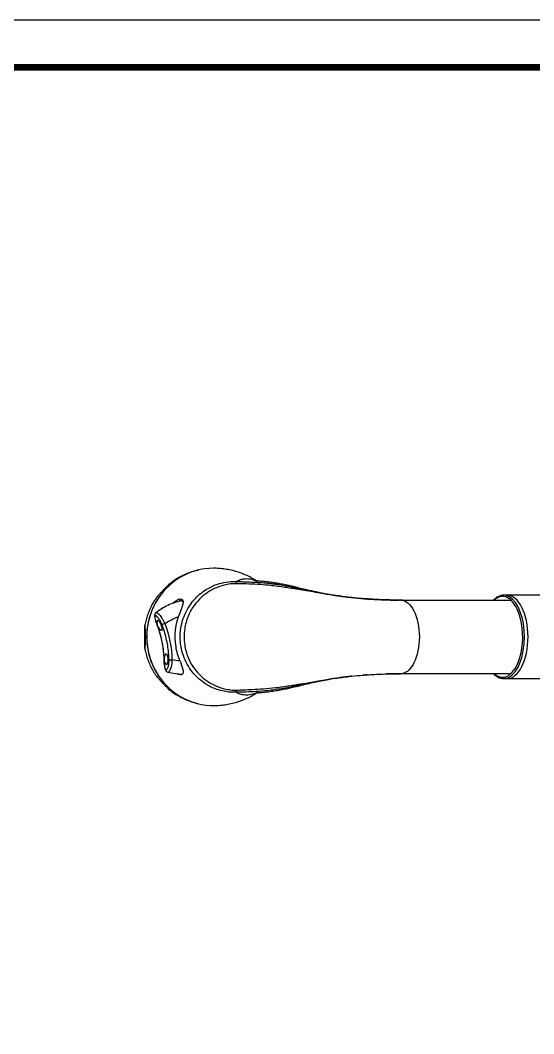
# Model space of a CAD drawing. Extents: x 0 to 1128, y 0 to 827.
# Drawn here: x 395.1 to 604.3, y 413.4 to 826.8 of the extents above; entities that cross this region are included whole.
import ezdxf

# ---------------------------------------------------------------- set-up
doc = ezdxf.new("R2010")
doc.units = 0
doc.header["$LTSCALE"] = 10
doc.header["$MEASUREMENT"] = 0
doc.layers.get('0').update_dxf_attribs({"linetype": 'CONTINUOUS'})
doc.layers.add('1', color=7, linetype='CONTINUOUS')

msp = doc.modelspace()

# ---------------------------------------------------------------- linework, layer by layer
at = {"color": 7}
for p, q in [((550.94, 590.2), (595.11, 590.2)), ((550.94, 560.34), (595.11, 560.34))]:
    msp.add_line(p, q, dxfattribs=at)
at = {"ltscale": 0.5}
msp.add_lwpolyline([(0, 0), (1128.4, 0), (1128.4, 826.8), (0, 826.8)], close=True, dxfattribs=at)
at = {"color": 5, "linetype": 'ByBlock', "lineweight": 200, "const_width": 2.6}
msp.add_lwpolyline([(18.14, 35.4), (1110.14, 35.4), (1110.14, 807.6), (18.14, 807.6)], close=True, dxfattribs=at)
at = {"layer": '1', "color": 7, "linetype": 'Continuous'}
for p, q in [((593.5, 592.27), (592.03, 592.27)), ((644.6, 592.27), (593.5, 592.27)), ((592.03, 558.27), (593.5, 558.27)), ((593.5, 558.27), (644.6, 558.27))]:
    msp.add_line(p, q, dxfattribs=at)
for centre, start, end in [((454.27, 580.97), 163.4619, 239.4443), ((457.17, 566.27), 144.293, 220.0647)]:
    msp.add_arc(centre, 3.5, start, end, dxfattribs=at)
for centre, major_axis, ratio, start_param, end_param in [((473.81, 575.27), (0, 28), 0.971549, 0, 3.157988), ((473.81, 575.27), (0, 28), 0.971549, 6.26679, 6.283185), ((473.62, 575.27), (0, -27.85), 0.971549, 4.009556, 4.712389), ((591.59, 575.27), (0, -16.5), 0.5, 2.037684, 3.557208), ((592.03, 575.27), (0, 17), 0.5, 6.006746, 6.556664), ((593.5, 575.27), (0, 17), 0.5, 3.141612, 6.283166), ((593.5, 575.27), (0, -17), 0.5, 0.000037, 3.141556), ((592.03, 575.27), (0, 17), 0.5, 3.41703, 6.006746), ((446.75, 579.08), (-0.999, 0.036), 0.895733, 6.160242, 6.323221), ((454.01, 575.27), (0, -464.19), 0.017795, 4.704187, 4.720591), ((451.64, 580.68), (-0.935, -0.355), 0.087543, 6.221801, 6.506442), ((591.59, 575.27), (0, -16.5), 0.5, 1.040079, 2.037684), ((473.62, 575.27), (0, -27.85), 0.971549, 4.712389, 5.411197), ((446.75, 571.46), (0.999, 0.036), 0.895733, 3.101557, 3.264535), ((591.59, 575.27), (0, -16.5), 0.5, 5.858191, 7.323265), ((592.03, 575.27), (0, 17), 0.5, 2.863689, 3.41703)]:
    msp.add_ellipse(centre, major_axis=major_axis, ratio=ratio, start_param=start_param, end_param=end_param, dxfattribs=at)
at = {"layer": '1', "color": 7, "linetype": 'Continuous', "extrusion": (0, 0, -1)}
msp.add_ellipse((414.07, 564.64), major_axis=(-0.33, -44), ratio=0.973479, start_param=4.332015, end_param=4.676709, dxfattribs=at)
at = {"layer": '1', "color": 7, "linetype": 'Continuous'}
for points, knots in [([(467.83, 602.52), (467.66, 602.48), (466.73, 602.28), (465.05, 601.82), (462.86, 601.03), (460.74, 600.06), (458.71, 598.92), (457.22, 597.95), (456.43, 597.32), (456.25, 597.17)], [0, 0, 0, 0, 0.041343, 0.22311, 0.404462, 0.585355, 0.765757, 0.945643, 1, 1, 1, 1]), ([(491.38, 598.14), (491.18, 598.27), (490.28, 598.82), (488.63, 599.75), (486.37, 600.79), (484.02, 601.66), (481.59, 602.36), (479.11, 602.86), (476.66, 603.17), (475.04, 603.25), (474.26, 603.26)], [0, 0, 0, 0, 0.038657, 0.173415, 0.310262, 0.448731, 0.588399, 0.728884, 0.869838, 1, 1, 1, 1]), ([(456.27, 597.21), (456.1, 597.08), (455.67, 596.71), (454.77, 595.84), (453.81, 594.87), (452.81, 593.82), (451.59, 592.49), (450.68, 591.43), (450.33, 590.96), (450.24, 590.83)], [0, 0, 0, 0, 0.166243, 0.286583, 0.402081, 0.517639, 0.638119, 0.87122, 1, 1, 1, 1]), ([(482.87, 552.71), (482.16, 552.71), (480.57, 552.69), (477.97, 553.04), (474.95, 553.84), (471.65, 555.32), (468.23, 557.64), (464.39, 561.56), (461.11, 567.52), (459.96, 574.38), (460.68, 580.97), (462.88, 586.66), (466.74, 591.7), (470.54, 594.59), (474.05, 596.33), (477.18, 597.37), (480.28, 597.85), (482.24, 597.84), (482.87, 597.83)], [0, 0, 0, 0, 0.030213, 0.067394, 0.111546, 0.16267, 0.220758, 0.2858, 0.392837, 0.499894, 0.569442, 0.667289, 0.750343, 0.833379, 0.866989, 0.916739, 0.973026, 1, 1, 1, 1]), ([(483.08, 596.96), (482.54, 596.96), (481.07, 596.94), (478.31, 596.53), (474.75, 595.38), (471.14, 593.38), (466.86, 589.78), (463.48, 584.77), (462.05, 579.23), (461.72, 575.29), (462.05, 571.32), (463.51, 565.78), (466.83, 560.8), (471.09, 557.19), (474.72, 555.17), (478.36, 554.01), (481.11, 553.59), (482.56, 553.57), (483.09, 553.56)], [0, 0, 0, 0, 0.024532, 0.066244, 0.125364, 0.192516, 0.250269, 0.374406, 0.451549, 0.499935, 0.547855, 0.625651, 0.749851, 0.805015, 0.874679, 0.934554, 0.976275, 1, 1, 1, 1]), ([(482.87, 597.83), (483.33, 598.06), (484.39, 598.59), (486.24, 599.05), (488.72, 599.08), (490.57, 598.48), (491.61, 597.91)], [0, 0, 0, 0, 0.159909, 0.37135, 0.635876, 1, 1, 1, 1]), ([(482.87, 597.83), (483.42, 597.83), (484.51, 597.83), (486.73, 597.77), (490.6, 597.63), (494.35, 597.38), (497.44, 597.03), (499.47, 596.76), (502.89, 596.22), (506.82, 595.39), (510.41, 594.6), (513.18, 594.01), (515.46, 593.59), (518.91, 592.93), (522.4, 592.31), (525.21, 591.9), (526.17, 591.78)], [0, 0, 0, 0, 0.033027, 0.066694, 0.133738, 0.269624, 0.303611, 0.337542, 0.405238, 0.539371, 0.622062, 0.670894, 0.745737, 0.801708, 0.931711, 1, 1, 1, 1]), ([(528.98, 591.41), (527.11, 591.63), (523.39, 592.08), (519.68, 592.71), (517.87, 593.03), (517.86, 593.03), (517.85, 593.03), (517.84, 593.03), (517.8, 593.04), (517.72, 593.05), (517.55, 593.08), (517.13, 593.16), (516.03, 593.34), (512.74, 593.9), (508.09, 594.68), (502.12, 595.59), (495.44, 596.46), (488.93, 596.88), (484.45, 596.94), (483.08, 596.96)], [0, 0, 0, 0, 0.125284, 0.250563, 0.25065, 0.250737, 0.250913, 0.251267, 0.251991, 0.253499, 0.256751, 0.264204, 0.282907, 0.335482, 0.50087, 0.621704, 0.750332, 0.923687, 1, 1, 1, 1]), ([(525.85, 591.82), (525.8, 591.83), (525.6, 591.85), (525.25, 591.9), (524.79, 591.96), (524.28, 592.03), (523.33, 592.16), (521.95, 592.37), (520.2, 592.67), (518.46, 593), (516.89, 593.32), (515.44, 593.64), (513.71, 594.03), (511.64, 594.51), (509.29, 595.07), (506.89, 595.65), (504.82, 596.12), (503.2, 596.47), (501.97, 596.72), (500.72, 596.95), (499.3, 597.2), (497.6, 597.45), (495.89, 597.67), (494.31, 597.84), (493.16, 597.95), (492.41, 598.01), (492.01, 598.05), (491.74, 598.08), (491.49, 598.1), (491.21, 598.13), (491.01, 598.16), (490.83, 598.18), (490.78, 598.19), (490.78, 598.19)], [0, 0, 0, 0, 0.004179, 0.015203, 0.025022, 0.037175, 0.05155, 0.094362, 0.144618, 0.196885, 0.241236, 0.281823, 0.333839, 0.394888, 0.463353, 0.535038, 0.596161, 0.63618, 0.668815, 0.697249, 0.737669, 0.779548, 0.828354, 0.869493, 0.900143, 0.913024, 0.923243, 0.928217, 0.933476, 0.945811, 0.961615, 0.977852, 1, 1, 1, 1]), ([(526.17, 591.78), (526.2, 591.77), (527.07, 591.66), (527.93, 591.56), (528.76, 591.46)], [0, 0, 0, 0, 0.039675, 1, 1, 1, 1]), ([(528.75, 591.46), (530.44, 591.28), (533.88, 590.9), (539.22, 590.54), (544.45, 590.32), (547.85, 590.29), (549.43, 590.28)], [0, 0, 0, 0, 0.252671, 0.51833, 0.777465, 1, 1, 1, 1]), ([(550.21, 590.27), (548.98, 590.28), (545.34, 590.3), (539.82, 590.51), (533.99, 590.89), (530.54, 591.25), (528.98, 591.41)], [0, 0, 0, 0, 0.168451, 0.499739, 0.773146, 1, 1, 1, 1]), ([(589.56, 591.58), (589.31, 591.45), (588.77, 591.11), (588.23, 590.63), (587.92, 590.32), (587.88, 590.28)], [0, 0, 0, 0, 0.415649, 0.933803, 1, 1, 1, 1]), ([(450.26, 590.84), (449.87, 590.28), (449.09, 589.07), (448.06, 587.11), (447.16, 585.01), (446.45, 582.84), (446.01, 581.12), (445.86, 580.12), (445.82, 579.87)], [0, 0, 0, 0, 0.171531, 0.363318, 0.554738, 0.74588, 0.936844, 1, 1, 1, 1]), ([(460.65, 589.96), (459.71, 589.76), (457.85, 589.26), (455.16, 588.17), (452.6, 586.77), (451.02, 585.65), (450.25, 585.04)], [0, 0, 0, 0, 0.24967, 0.499516, 0.749609, 1, 1, 1, 1]), ([(457.26, 588.97), (458.3, 590), (459.45, 590.69), (461.15, 590.89), (461.54, 590.24), (461.24, 588.01), (460.69, 586.51), (460.04, 584.98)], [0, 0, 0, 0, 0.332221, 0.332221, 0.66611, 0.66611, 1, 1, 1, 1]), ([(460.66, 589.96), (460.68, 589.97), (460.89, 589.99), (461.16, 589.77), (461.41, 589.4)], [0, 0, 0, 0, 0.095476, 1, 1, 1, 1]), ([(550.21, 590.27), (552.17, 590.27), (554.12, 588.65), (556.89, 583.1), (557.7, 579.2), (557.7, 571.34), (556.89, 567.44), (554.29, 562.23), (552.65, 560.69), (550.94, 560.35)], [0, 0, 0, 0, 0.258059, 0.258059, 0.516119, 0.516119, 0.774178, 0.774178, 1, 1, 1, 1]), ([(450.32, 585.1), (450.13, 584.92), (449.94, 584.67), (449.83, 584.26), (449.8, 583.99), (449.8, 583.56), (449.91, 582.86), (450.14, 581.99), (450.42, 581.1), (450.61, 580.6), (450.71, 580.33)], [0, 0, 0, 0, 0.158951, 0.212588, 0.283154, 0.39831, 0.558079, 0.757963, 0.87338, 1, 1, 1, 1]), ([(452.83, 580.32), (452.73, 580.57), (452.52, 581.07), (452.04, 582.02), (451.13, 583.43), (450.06, 584.24), (449.81, 583.42), (450.15, 582.02), (450.46, 581.07), (450.64, 580.56), (450.74, 580.31)], [0, 0, 0, 0, 0.061826, 0.125315, 0.251853, 0.500019, 0.747831, 0.87441, 0.937784, 1, 1, 1, 1]), ([(450.3, 585.08), (450.35, 585.13), (450.53, 585.2), (450.99, 585.02), (451.8, 584.32), (452.87, 582.83), (453.58, 581.42), (453.96, 580.68)], [0, 0, 0, 0, 0.107131, 0.282759, 0.492249, 0.730998, 1, 1, 1, 1]), ([(445.75, 571.46), (445.78, 570.64), (445.82, 570.54), (445.86, 571.51), (445.88, 572.03), (445.9, 573.45), (445.91, 574.35), (445.91, 576.22), (445.9, 577.12), (445.88, 578.53), (445.86, 579.04), (445.82, 579.99), (445.78, 579.91), (445.75, 579.08)], [0, 0, 0, 0, 0.25, 0.25, 0.375, 0.375, 0.5, 0.5, 0.625, 0.625, 0.75, 0.75, 1, 1, 1, 1]), ([(445.76, 579.22), (445.77, 579.35), (445.78, 579.61), (445.79, 579.81), (445.8, 579.88), (445.81, 579.9)], [0, 0, 0, 0, 0.382223, 0.768595, 1, 1, 1, 1]), ([(445.81, 579.9), (445.81, 579.92), (445.83, 580), (445.86, 579.71), (445.9, 578.36), (445.92, 576.71), (445.92, 575.28), (445.92, 573.85), (445.9, 572.2), (445.86, 570.83), (445.83, 570.54), (445.81, 570.62), (445.81, 570.64)], [0, 0, 0, 0, 0.022689, 0.180217, 0.338375, 0.420183, 0.4987, 0.577258, 0.659161, 0.817626, 0.976003, 1, 1, 1, 1]), ([(450.67, 580.41), (451.27, 578.85), (452.28, 575.69), (453.25, 570.77), (453.52, 567.45), (453.57, 565.78)], [0, 0, 0, 0, 0.333354, 0.666633, 1, 1, 1, 1]), ([(450.74, 580.31), (451.07, 579.39), (451.73, 577.53), (452.49, 574.67), (453.06, 571.76), (453.45, 568.82), (453.55, 566.85), (453.59, 565.86)], [0, 0, 0, 0, 0.2, 0.399999, 0.599999, 0.799999, 1, 1, 1, 1]), ([(450.92, 581.98), (450.93, 582.03), (450.96, 582.07), (451.02, 582.11), (451.06, 582.12), (451.11, 582.1)], [0, 0, 0, 0, 0.485464, 0.485464, 1, 1, 1, 1]), ([(451.11, 582.1), (451.18, 582.08), (451.27, 582.02), (451.46, 581.82), (451.57, 581.69), (451.8, 581.36), (451.92, 581.16), (452.14, 580.73), (452.25, 580.5), (452.44, 580.04), (452.52, 579.8), (452.66, 579.35), (452.71, 579.13), (452.79, 578.74), (452.81, 578.56), (452.81, 578.26), (452.8, 578.13), (452.74, 577.96), (452.69, 577.91), (452.6, 577.9), (452.56, 577.91), (452.51, 577.94)], [0, 0, 0, 0, 0.106566, 0.106566, 0.213238, 0.213238, 0.319404, 0.319404, 0.422421, 0.422421, 0.522888, 0.522888, 0.622544, 0.622544, 0.723383, 0.723383, 0.826846, 0.826846, 0.933297, 0.933297, 1, 1, 1, 1]), ([(455.68, 565.86), (455.64, 566.85), (455.55, 568.83), (455.16, 571.77), (454.58, 574.67), (453.82, 577.53), (453.16, 579.39), (452.83, 580.32)], [0, 0, 0, 0, 0.2, 0.4, 0.6, 0.8, 1, 1, 1, 1]), ([(445.81, 570.64), (445.8, 570.67), (445.79, 570.82), (445.77, 571.13), (445.76, 571.32)], [0, 0, 0, 0, 0.41917, 1, 1, 1, 1]), ([(445.82, 570.67), (445.89, 570.2), (446.11, 568.99), (446.64, 567.06), (447.42, 564.89), (448.38, 562.79), (449.34, 561.06), (450.02, 560.06), (450.27, 559.71)], [0, 0, 0, 0, 0.117854, 0.310101, 0.502885, 0.696264, 0.890276, 1, 1, 1, 1]), ([(454.34, 568.32), (454.36, 568.34), (454.37, 568.36), (454.44, 568.43), (454.51, 568.44), (454.64, 568.36), (454.71, 568.28), (454.84, 568.04), (454.9, 567.88), (455.01, 567.49), (455.06, 567.27), (455.13, 566.8), (455.16, 566.55), (455.19, 566.05), (455.19, 565.8), (455.16, 565.33), (455.14, 565.1), (455.08, 564.7), (455.03, 564.52), (454.93, 564.22), (454.88, 564.11), (454.78, 563.98), (454.74, 563.95), (454.7, 563.93)], [0, 0, 0, 0, 0.028433, 0.028433, 0.132383, 0.132383, 0.237581, 0.237581, 0.342039, 0.342039, 0.444028, 0.444028, 0.542953, 0.542953, 0.639658, 0.639658, 0.73593, 0.73593, 0.833649, 0.833649, 0.934049, 0.934049, 1, 1, 1, 1]), ([(453.56, 565.95), (453.57, 565.66), (453.59, 565.12), (453.67, 564.15), (453.8, 563.17), (453.98, 562.38), (454.17, 561.89), (454.33, 561.58), (454.62, 561.19), (454.93, 561), (455.21, 560.91)], [0, 0, 0, 0, 0.117246, 0.225305, 0.415616, 0.571427, 0.688422, 0.767004, 0.830645, 1, 1, 1, 1]), ([(453.59, 565.86), (453.6, 565.6), (453.62, 565.05), (453.71, 564.02), (453.95, 562.48), (454.54, 561.56), (455.27, 562.48), (455.6, 564.02), (455.69, 565.05), (455.69, 565.6), (455.68, 565.86)], [0, 0, 0, 0, 0.061973, 0.125587, 0.252087, 0.499909, 0.748085, 0.874497, 0.937937, 1, 1, 1, 1]), ([(454.7, 563.93), (454.64, 563.91), (454.57, 563.93), (454.51, 564), (454.5, 564), (454.5, 564.01)], [0, 0, 0, 0, 0.924546, 0.924546, 1, 1, 1, 1]), ([(456.88, 565.89), (456.87, 565.55), (456.85, 564.87), (456.74, 563.9), (456.57, 563.01), (456.24, 562.02), (455.79, 561.15), (455.43, 560.88), (455.25, 560.9), (455.23, 560.9)], [0, 0, 0, 0, 0.120878, 0.241832, 0.363154, 0.485204, 0.716603, 0.968254, 1, 1, 1, 1]), ([(460.04, 565.57), (460.58, 564.3), (461.04, 563.06), (461.52, 560.99), (461.47, 560.19), (460.58, 559.61), (459.83, 559.77), (459.03, 560.21)], [0, 0, 0, 0, 0.342417, 0.342417, 0.684833, 0.684833, 1, 1, 1, 1]), ([(450.24, 559.71), (450.33, 559.58), (450.68, 559.11), (451.58, 558.06), (452.79, 556.74), (453.8, 555.68), (454.76, 554.71), (455.67, 553.84), (456.1, 553.47), (456.27, 553.34)], [0, 0, 0, 0, 0.127332, 0.36043, 0.481001, 0.596722, 0.712503, 0.833214, 1, 1, 1, 1]), ([(455.14, 560.93), (456.16, 560.65), (458.14, 560.24), (460.16, 560.09), (461.13, 560.07)], [0, 0, 0, 0, 0.521593, 1, 1, 1, 1]), ([(527.96, 558.99), (527.38, 558.92), (525.82, 558.73), (522.41, 558.23), (519.05, 557.63), (516.18, 557.09), (514.15, 556.71), (511.27, 556.14), (507, 555.19), (501.76, 554.08), (496.32, 553.34), (491.44, 552.97), (487.04, 552.75), (484.24, 552.72), (482.87, 552.71)], [0, 0, 0, 0, 0.03947, 0.106444, 0.231399, 0.272684, 0.315208, 0.382547, 0.483626, 0.619986, 0.742954, 0.836655, 0.919754, 1, 1, 1, 1]), ([(483.09, 553.56), (484.03, 553.6), (486.24, 553.69), (489.93, 553.83), (494.39, 554.1), (499.49, 554.6), (504.56, 555.33), (509.4, 556.13), (513.27, 556.69), (517.9, 557.54), (521.08, 558.04), (523.27, 558.38)], [0, 0, 0, 0, 0.06016, 0.139861, 0.239204, 0.358573, 0.49847, 0.623878, 0.749291, 0.827612, 1, 1, 1, 1]), ([(490.64, 552.33), (490.64, 552.32), (490.66, 552.33), (490.8, 552.35), (491.18, 552.41), (491.75, 552.47), (492.72, 552.56), (494.5, 552.72), (496.78, 552.97), (499.34, 553.34), (501.77, 553.78), (504.25, 554.29), (506.85, 554.89), (509.69, 555.57), (512.66, 556.3), (515.5, 556.94), (517.79, 557.41), (519.58, 557.76), (520.76, 557.97), (521.44, 558.08), (521.64, 558.11)], [0, 0, 0, 0, 0.018809, 0.032403, 0.046708, 0.063716, 0.084203, 0.126817, 0.204817, 0.280781, 0.355628, 0.429146, 0.511445, 0.606864, 0.712051, 0.810451, 0.889176, 0.935599, 0.981794, 1, 1, 1, 1]), ([(523.09, 558.35), (523.44, 558.4), (524.15, 558.51), (525.03, 558.62), (525.59, 558.69), (525.85, 558.72), (526.09, 558.75), (526.26, 558.78), (526.34, 558.79), (526.35, 558.79)], [0, 0, 0, 0, 0.361478, 0.705183, 0.781407, 0.852741, 0.925545, 0.997361, 1, 1, 1, 1]), ([(523.27, 558.38), (523.53, 558.42), (524.02, 558.5), (524.98, 558.64), (526.63, 558.87), (528.04, 559.03), (528.98, 559.14)], [0, 0, 0, 0, 0.13359, 0.250018, 0.499995, 1, 1, 1, 1]), ([(528.98, 559.14), (530.52, 559.29), (533.97, 559.65), (539.65, 560.03), (545.19, 560.24), (548.83, 560.26), (550.21, 560.27)], [0, 0, 0, 0, 0.222979, 0.500125, 0.811894, 1, 1, 1, 1]), ([(550.21, 560.27), (548.8, 560.26), (546.81, 560.25), (544.84, 560.2), (544.26, 560.19)], [0, 0, 0, 0, 0.708207, 1, 1, 1, 1]), ([(587.89, 560.25), (588.01, 560.13), (588.42, 559.74), (588.96, 559.29), (589.39, 559.05), (589.52, 558.99)], [0, 0, 0, 0, 0.233808, 0.777249, 1, 1, 1, 1]), ([(456.25, 553.37), (456.67, 553.04), (457.72, 552.26), (459.5, 551.15), (461.58, 550.07), (463.75, 549.16), (465.83, 548.49), (467.19, 548.16), (467.8, 548.03)], [0, 0, 0, 0, 0.123604, 0.306211, 0.489139, 0.672311, 0.855645, 1, 1, 1, 1]), ([(474.26, 547.3), (474.81, 547.3), (476.2, 547.34), (478.43, 547.58), (480.9, 548.03), (483.32, 548.66), (485.66, 549.47), (487.92, 550.44), (489.81, 551.44), (490.95, 552.12), (491.38, 552.4)], [0, 0, 0, 0, 0.092435, 0.232884, 0.372474, 0.510914, 0.647908, 0.783149, 0.916316, 1, 1, 1, 1]), ([(491.55, 552.6), (490.52, 552.05), (488.69, 551.46), (486.24, 551.49), (484.38, 551.96), (483.33, 552.49), (482.87, 552.71)], [0, 0, 0, 0, 0.36015, 0.625861, 0.83863, 1, 1, 1, 1])]:
    msp.add_open_spline(points, degree=3, knots=knots, dxfattribs=at)
for points, weights in [([(482.87, 597.83), (483.01, 597.59), (483.08, 596.96)], [0.99997480044, 0.961051368204, 1]), ([(528.98, 591.41), (528.87, 591.45), (528.76, 591.46)], [1, 0.997654805328, 1]), ([(453.96, 580.68), (453.06, 580.32), (452.83, 580.32)], [1, 0.710001365753, 1]), ([(455.68, 565.86), (455.92, 565.86), (456.88, 565.89)], [1, 0.710001365753, 1]), ([(528.76, 559.09), (528.87, 559.1), (528.98, 559.14)], [1, 0.99756160732, 1])]:
    msp.add_rational_spline(points, weights, degree=2, dxfattribs=at)
for points, degree in [([(460.57, 590.74), (460.25, 590.41), (459.94, 590.06), (459.64, 589.7)], 3), ([(461.34, 590.09), (461.11, 590.05), (460.88, 590.01), (460.66, 589.96)], 3), ([(550.94, 590.2), (548.72, 590.26), (546.52, 590.3)], 2), ([(453.96, 580.68), (455.7, 581.86), (457.57, 582.83), (459.53, 583.56)], 3), ([(460.04, 584.98), (458.17, 580.65), (457.6, 575.85), (458.39, 571.17)], 3), ([(458.39, 571.17), (458.71, 569.24), (459.26, 567.37), (460.04, 565.57)], 3), ([(453.59, 565.86), (453.57, 565.86), (453.57, 565.86), (453.57, 565.86)], 3), ([(460.03, 565.49), (458.97, 565.56), (457.92, 565.69), (456.89, 565.9)], 3), ([(527.51, 558.94), (528.17, 559.02), (528.83, 559.09)], 2), ([(530.16, 559.24), (529.69, 559.19), (529.22, 559.14), (528.76, 559.09)], 3), ([(528.79, 559.11), (528.86, 559.11), (528.93, 559.12)], 2), ([(536.29, 559.79), (535.8, 559.76), (535.31, 559.72), (534.82, 559.68)], 3), ([(546.87, 560.24), (548.9, 560.28), (550.94, 560.34)], 2), ([(482.87, 552.71), (482.96, 552.87), (483.04, 553.17), (483.09, 553.56)], 3)]:
    msp.add_open_spline(points, degree=degree, dxfattribs=at)

doc.saveas('drawing.dxf')
